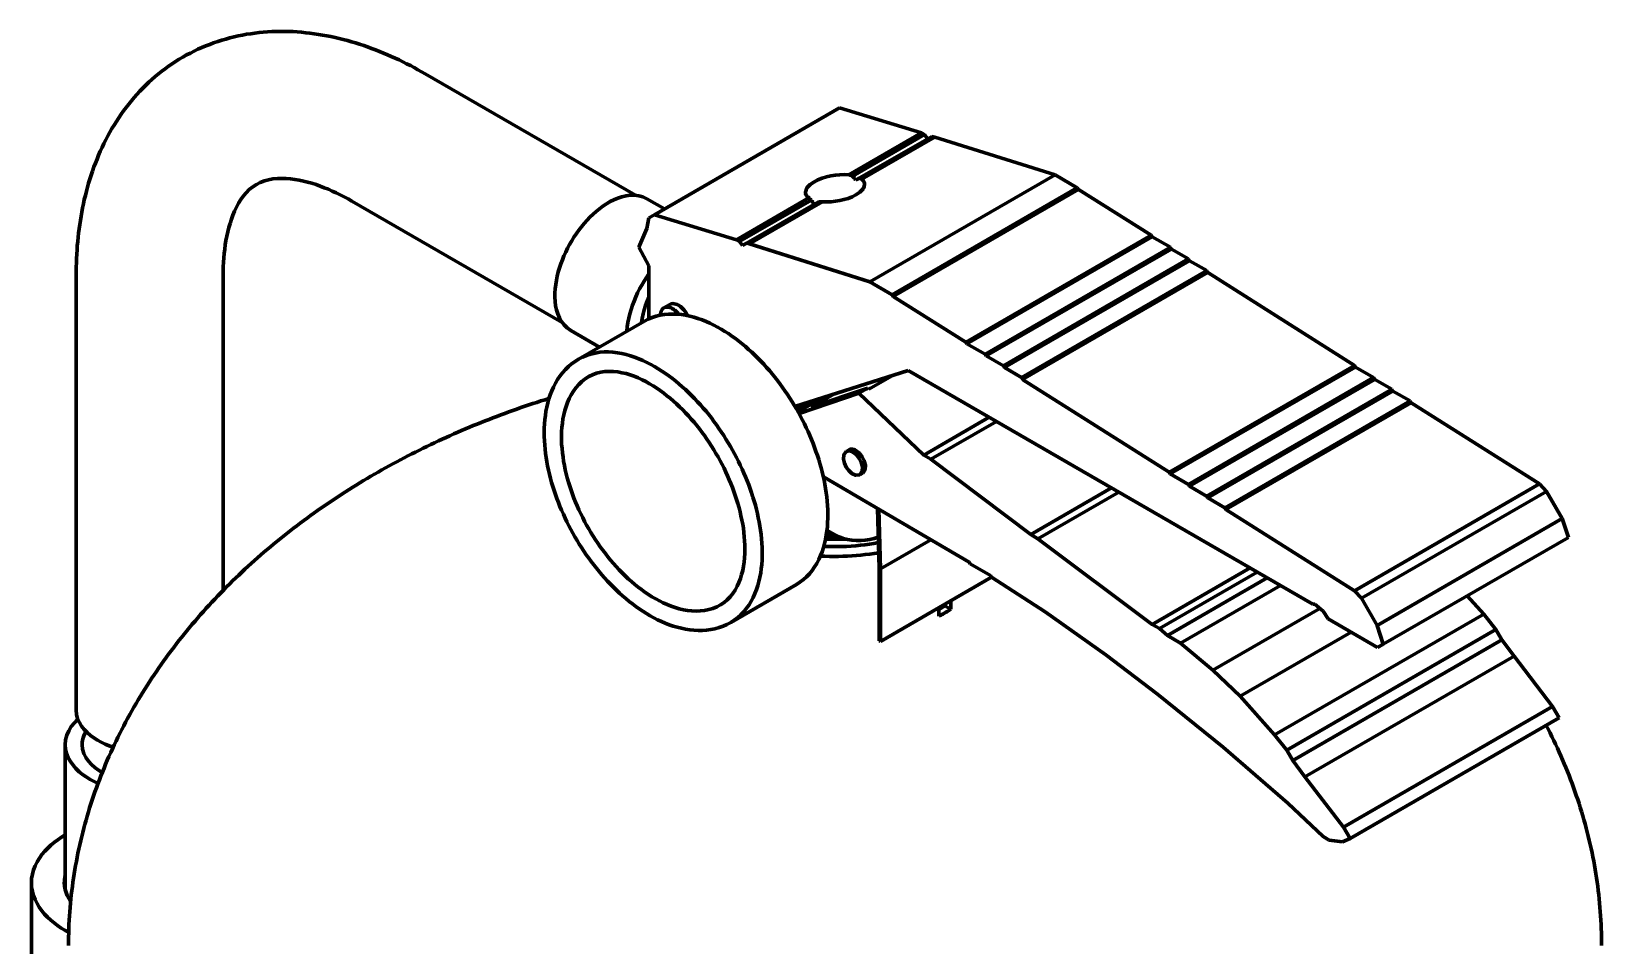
# Model space of a CAD drawing. Header units: millimetres. Extents: x 0 to 2208, y 0 to 420.
# Drawn here: x 185.26 to 203.85, y 85.83 to 96.65 of the extents above; entities that cross this region are included whole.
import ezdxf

# ---------------------------------------------------------------- set-up
doc = ezdxf.new("R2010")
doc.units = ezdxf.units.MM
doc.layers.add('01-VISIBLE', color=7, linetype='CONTINUOUS', lineweight=70)

msp = doc.modelspace()

# ---------------------------------------------------------------- linework, layer by layer
at = {"layer": '01-VISIBLE'}
for p, q in [((192.415, 94.709), (189.925, 96.147)), ((194.83, 95.745), (192.638, 94.479)), ((195.799, 95.448), (194.83, 95.745)), ((195.799, 95.448), (194.94, 94.952)), ((195.835, 95.427), (194.984, 94.936)), ((195.92, 95.406), (195.066, 94.914)), ((195.956, 95.399), (195.092, 94.901)), ((195.835, 95.427), (195.799, 95.448)), ((195.871, 95.378), (195.835, 95.427)), ((195.956, 95.399), (195.92, 95.406)), ((197.38, 94.95), (195.956, 95.399)), ((195.188, 93.684), (197.38, 94.95)), ((197.643, 94.798), (197.38, 94.95)), ((191.545, 93.202), (189.055, 94.64)), ((192.756, 94.547), (192.546, 94.669)), ((194.467, 94.678), (193.607, 94.182)), ((194.495, 94.653), (193.643, 94.162)), ((194.581, 94.633), (193.728, 94.141)), ((194.627, 94.632), (193.764, 94.134)), ((195.451, 93.532), (197.643, 94.798)), ((195.463, 93.512), (197.656, 94.777)), ((197.656, 94.777), (197.643, 94.798)), ((198.517, 94.238), (197.656, 94.777)), ((192.572, 94.441), (192.548, 94.317)), ((192.638, 94.479), (192.572, 94.441)), ((193.607, 94.182), (192.638, 94.479)), ((192.548, 94.317), (192.452, 94.096)), ((192.452, 94.096), (192.572, 93.875)), ((193.643, 94.162), (193.607, 94.182)), ((193.679, 94.113), (193.643, 94.162)), ((193.728, 94.141), (193.679, 94.113)), ((193.764, 94.134), (193.728, 94.141)), ((195.188, 93.684), (193.764, 94.134)), ((198.517, 94.238), (196.325, 92.972)), ((198.529, 94.218), (196.337, 92.952)), ((198.745, 94.093), (196.553, 92.828)), ((198.757, 94.073), (196.565, 92.807)), ((198.529, 94.218), (198.517, 94.238)), ((198.745, 94.093), (198.529, 94.218)), ((198.757, 94.073), (198.745, 94.093)), ((198.961, 93.955), (198.757, 94.073)), ((198.961, 93.955), (196.769, 92.689)), ((198.973, 93.934), (196.781, 92.669)), ((198.973, 93.934), (198.961, 93.955)), ((199.176, 93.817), (198.973, 93.934)), ((185.791, 93.761), (185.791, 88.613)), ((187.531, 93.761), (187.531, 90.032)), ((192.572, 93.875), (192.572, 93.247)), ((199.176, 93.817), (196.984, 92.551)), ((199.189, 93.796), (196.996, 92.53)), ((199.189, 93.796), (199.176, 93.817)), ((200.924, 92.696), (199.189, 93.796)), ((195.451, 93.532), (195.188, 93.684)), ((195.463, 93.512), (195.451, 93.532)), ((196.325, 92.972), (195.463, 93.512)), ((192.75, 93.377), (192.821, 93.418)), ((192.518, 93.219), (191.74, 92.77)), ((191.987, 92.913), (191.646, 93.11)), ((196.337, 92.952), (196.325, 92.972)), ((196.553, 92.828), (196.337, 92.952)), ((196.565, 92.807), (196.553, 92.828)), ((196.769, 92.689), (196.565, 92.807)), ((194.301, 92.209), (195.643, 92.634)), ((195.643, 92.634), (200.432, 89.869)), ((196.781, 92.669), (196.769, 92.689)), ((196.984, 92.551), (196.781, 92.669)), ((200.924, 92.696), (198.732, 91.431)), ((200.936, 92.675), (198.744, 91.41)), ((200.936, 92.675), (200.924, 92.696)), ((201.152, 92.551), (200.936, 92.675)), ((194.494, 92.199), (195.165, 92.426)), ((195.059, 92.365), (195.165, 92.426)), ((195.165, 92.426), (195.177, 92.415)), ((195.45, 92.573), (195.177, 92.415)), ((196.996, 92.53), (196.984, 92.551)), ((198.732, 91.431), (196.996, 92.53)), ((201.152, 92.551), (198.96, 91.285)), ((201.164, 92.53), (198.972, 91.265)), ((201.367, 92.413), (199.175, 91.147)), ((201.379, 92.392), (199.187, 91.127)), ((201.164, 92.53), (201.152, 92.551)), ((201.367, 92.413), (201.164, 92.53)), ((201.379, 92.392), (201.367, 92.413)), ((201.583, 92.275), (201.379, 92.392)), ((194.323, 92.171), (194.494, 92.27)), ((194.324, 92.169), (194.507, 92.274)), ((194.325, 92.167), (194.517, 92.278)), ((194.326, 92.165), (194.525, 92.28)), ((194.327, 92.164), (194.53, 92.282)), ((194.636, 92.315), (194.338, 92.144)), ((194.614, 92.308), (194.342, 92.151)), ((195.059, 92.365), (194.349, 92.125)), ((194.494, 92.199), (194.767, 92.357)), ((195.825, 91.633), (195.059, 92.365)), ((201.583, 92.275), (199.391, 91.009)), ((201.595, 92.254), (199.403, 90.988)), ((201.595, 92.254), (201.583, 92.275)), ((203.116, 91.293), (201.595, 92.254)), ((194.334, 92.151), (194.342, 92.151)), ((195.825, 91.633), (196.601, 92.081)), ((195.909, 91.585), (196.685, 92.032)), ((194.908, 91.676), (194.943, 91.697)), ((195.909, 91.585), (195.825, 91.633)), ((197.094, 90.693), (195.909, 91.585)), ((194.638, 91.375), (196.364, 90.368)), ((195.068, 91.399), (195.103, 91.42)), ((198.744, 91.41), (198.732, 91.431)), ((198.96, 91.285), (198.744, 91.41)), ((198.972, 91.265), (198.96, 91.285)), ((203.116, 91.293), (200.924, 90.028)), ((203.199, 91.203), (203.116, 91.293)), ((198.049, 91.245), (197.094, 90.693)), ((198.134, 91.196), (197.178, 90.644)), ((199.175, 91.147), (198.972, 91.265)), ((199.187, 91.127), (199.175, 91.147)), ((199.391, 91.009), (199.187, 91.127)), ((203.199, 91.203), (201.007, 89.938)), ((203.385, 90.882), (203.199, 91.203)), ((195.298, 90.294), (195.278, 91.002)), ((195.292, 90.993), (195.312, 90.286)), ((199.403, 90.988), (199.391, 91.009)), ((200.924, 90.028), (199.403, 90.988)), ((194.68, 90.744), (194.775, 90.689)), ((203.385, 90.882), (201.193, 89.616)), ((203.457, 90.66), (203.385, 90.882)), ((195.911, 90.632), (195.312, 90.286)), ((197.178, 90.644), (197.094, 90.693)), ((198.531, 89.628), (197.178, 90.644)), ((203.457, 90.66), (201.265, 89.395)), ((196.364, 90.368), (196.376, 90.347)), ((196.376, 90.347), (196.615, 90.208)), ((195.298, 89.436), (195.298, 90.294)), ((195.312, 90.286), (195.312, 89.428)), ((196.627, 90.188), (195.312, 89.428)), ((196.615, 90.208), (196.627, 90.188)), ((196.627, 90.188), (197.262, 89.78)), ((199.69, 90.297), (198.531, 89.628)), ((199.774, 90.249), (198.615, 89.58)), ((199.893, 90.18), (198.711, 89.497)), ((194.318, 90.101), (193.54, 89.652)), ((200.049, 90.09), (198.866, 89.407)), ((201.007, 89.938), (200.924, 90.028)), ((196.004, 89.806), (196.077, 89.848)), ((196.004, 89.726), (196.004, 89.828)), ((196.077, 89.848), (196.077, 89.87)), ((196.077, 89.848), (196.145, 89.808)), ((196.145, 89.808), (196.145, 89.909)), ((200.514, 89.819), (199.249, 89.089)), ((200.432, 89.869), (200.456, 89.869)), ((200.456, 89.869), (200.553, 89.785)), ((200.553, 89.785), (200.612, 89.696)), ((201.193, 89.616), (201.007, 89.938)), ((202.455, 89.75), (202.259, 89.969)), ((197.262, 89.78), (197.98, 89.269)), ((198.615, 89.58), (198.531, 89.628)), ((202.455, 89.75), (199.98, 88.322)), ((200.612, 89.696), (201.199, 89.357)), ((201.265, 89.395), (201.193, 89.616)), ((202.598, 89.57), (202.455, 89.75)), ((195.312, 89.428), (195.298, 89.436)), ((198.711, 89.497), (198.615, 89.58)), ((198.866, 89.407), (198.711, 89.497)), ((200.887, 89.537), (199.572, 88.778)), ((202.598, 89.57), (200.123, 88.141)), ((202.67, 89.446), (200.195, 88.017)), ((202.67, 89.446), (202.598, 89.57)), ((202.814, 89.252), (202.67, 89.446)), ((197.98, 89.269), (198.591, 88.805)), ((199.249, 89.089), (198.866, 89.407)), ((202.814, 89.252), (200.339, 87.823)), ((201.199, 89.357), (201.265, 89.395)), ((203.269, 88.658), (202.814, 89.252)), ((199.572, 88.778), (199.249, 89.089)), ((198.591, 88.805), (199.37, 88.176)), ((199.98, 88.322), (199.572, 88.778)), ((203.269, 88.658), (200.794, 87.229)), ((203.347, 88.523), (200.872, 87.094)), ((203.347, 88.523), (203.269, 88.658)), ((200.123, 88.141), (199.98, 88.322)), ((185.661, 86.489), (185.661, 88.204)), ((199.37, 88.176), (200.135, 87.512)), ((200.195, 88.017), (200.123, 88.141)), ((200.339, 87.823), (200.195, 88.017)), ((200.794, 87.229), (200.339, 87.823)), ((200.135, 87.512), (200.555, 87.118)), ((200.872, 87.094), (200.794, 87.229)), ((200.555, 87.118), (200.627, 87.077)), ((200.627, 87.077), (200.782, 87.056)), ((200.782, 87.056), (200.872, 87.094)), ((185.261, 79.223), (185.261, 86.571))]:
    msp.add_line(p, q, dxfattribs=at)
for points in [[(189.925, 96.147), (189.881, 96.172), (189.837, 96.196), (189.793, 96.22), (189.749, 96.244), (189.704, 96.267), (189.659, 96.289), (189.614, 96.311), (189.568, 96.332), (189.522, 96.353), (189.476, 96.373), (189.43, 96.393), (189.383, 96.412), (189.337, 96.43), (189.289, 96.448), (189.242, 96.465), (189.195, 96.481), (189.147, 96.497), (189.099, 96.512), (189.051, 96.526), (189.003, 96.54), (188.954, 96.553), (188.905, 96.565), (188.856, 96.577), (188.807, 96.587), (188.758, 96.597), (188.708, 96.606), (188.659, 96.614), (188.609, 96.622), (188.559, 96.628), (188.509, 96.634), (188.459, 96.639), (188.409, 96.643), (188.359, 96.646), (188.309, 96.648), (188.259, 96.649), (188.208, 96.649), (188.158, 96.648), (188.108, 96.646), (188.058, 96.644), (188.007, 96.64), (187.957, 96.635), (187.908, 96.629), (187.858, 96.622), (187.808, 96.615), (187.759, 96.606), (187.709, 96.596), (187.66, 96.585), (187.612, 96.573), (187.563, 96.559), (187.515, 96.545), (187.467, 96.53), (187.419, 96.514), (187.372, 96.496), (187.325, 96.478), (187.279, 96.458), (187.233, 96.438), (187.188, 96.416), (187.143, 96.393), (187.099, 96.37), (187.055, 96.345), (187.012, 96.32), (186.969, 96.293), (186.927, 96.265), (186.886, 96.237), (186.845, 96.207), (186.805, 96.177), (186.765, 96.146), (186.727, 96.114), (186.689, 96.081), (186.652, 96.047), (186.615, 96.012), (186.58, 95.977), (186.545, 95.941), (186.511, 95.904), (186.477, 95.866), (186.445, 95.828), (186.413, 95.788), (186.382, 95.749), (186.352, 95.708), (186.323, 95.668), (186.295, 95.626), (186.267, 95.584), (186.241, 95.541), (186.215, 95.498), (186.19, 95.455), (186.166, 95.411), (186.142, 95.366), (186.12, 95.321), (186.098, 95.276), (186.077, 95.23), (186.057, 95.184), (186.038, 95.137), (186.02, 95.091), (186.002, 95.044), (185.985, 94.996), (185.969, 94.949), (185.954, 94.901), (185.939, 94.853), (185.925, 94.804), (185.912, 94.756), (185.9, 94.707), (185.888, 94.658), (185.877, 94.609), (185.867, 94.56), (185.858, 94.511), (185.849, 94.461), (185.841, 94.412), (185.833, 94.362), (185.826, 94.312), (185.82, 94.262), (185.815, 94.212), (185.81, 94.162), (185.805, 94.112), (185.802, 94.062), (185.798, 94.012), (185.796, 93.962), (185.794, 93.911), (185.793, 93.861), (185.792, 93.811), (185.791, 93.761)], [(187.925, 94.838), (187.881, 94.81), (187.841, 94.777), (187.805, 94.74), (187.771, 94.701), (187.741, 94.658), (187.714, 94.614), (187.689, 94.569), (187.667, 94.522), (187.647, 94.474), (187.629, 94.425), (187.613, 94.376), (187.598, 94.326), (187.586, 94.276), (187.575, 94.225), (187.565, 94.174), (187.557, 94.123), (187.55, 94.071), (187.544, 94.02), (187.539, 93.968), (187.536, 93.916), (187.533, 93.864), (187.532, 93.813), (187.531, 93.761)], [(189.055, 94.64), (189.01, 94.666), (188.964, 94.69), (188.918, 94.714), (188.871, 94.737), (188.824, 94.759), (188.777, 94.78), (188.729, 94.799), (188.68, 94.818), (188.631, 94.835), (188.582, 94.851), (188.532, 94.865), (188.481, 94.877), (188.431, 94.888), (188.379, 94.897), (188.328, 94.904), (188.276, 94.908), (188.224, 94.909), (188.173, 94.907), (188.121, 94.902), (188.07, 94.893), (188.02, 94.88), (187.971, 94.862), (187.925, 94.838)], [(194.425, 94.746), (194.443, 94.796), (194.48, 94.835), (194.524, 94.866), (194.572, 94.891), (194.622, 94.911), (194.673, 94.927), (194.726, 94.939), (194.779, 94.948), (194.832, 94.953), (194.886, 94.955), (194.94, 94.952)], [(194.984, 94.936), (194.977, 94.939), (194.97, 94.942), (194.962, 94.944), (194.955, 94.947), (194.948, 94.949), (194.94, 94.952)], [(194.984, 94.936), (194.991, 94.928), (194.998, 94.92), (195.004, 94.913), (195.011, 94.905), (195.017, 94.897), (195.023, 94.889)], [(195.023, 94.889), (195.03, 94.893), (195.037, 94.897), (195.045, 94.901), (195.052, 94.905), (195.059, 94.909), (195.066, 94.914)], [(195.125, 94.839), (195.12, 94.812), (195.107, 94.787), (195.09, 94.765), (195.069, 94.747), (195.047, 94.73), (195.023, 94.715)], [(195.066, 94.914), (195.071, 94.912), (195.075, 94.91), (195.08, 94.908), (195.084, 94.906), (195.088, 94.903), (195.092, 94.901)], [(195.092, 94.901), (195.101, 94.893), (195.109, 94.884), (195.116, 94.874), (195.121, 94.863), (195.124, 94.851), (195.125, 94.839)], [(191.646, 93.11), (191.604, 93.139), (191.568, 93.174), (191.537, 93.214), (191.513, 93.258), (191.493, 93.304), (191.479, 93.352), (191.468, 93.402), (191.462, 93.452), (191.459, 93.502), (191.46, 93.553), (191.463, 93.603), (191.469, 93.653), (191.477, 93.703), (191.487, 93.752), (191.499, 93.801), (191.513, 93.85), (191.529, 93.898), (191.547, 93.945), (191.566, 93.991), (191.587, 94.037), (191.609, 94.083), (191.633, 94.127), (191.658, 94.171), (191.685, 94.214), (191.713, 94.256), (191.742, 94.297), (191.773, 94.337), (191.805, 94.375), (191.839, 94.413), (191.873, 94.45), (191.91, 94.485), (191.947, 94.518), (191.986, 94.55), (192.027, 94.58), (192.069, 94.608), (192.113, 94.634), (192.158, 94.656), (192.204, 94.676), (192.252, 94.692), (192.301, 94.703), (192.351, 94.71), (192.401, 94.71), (192.451, 94.704), (192.5, 94.69), (192.546, 94.669)], [(194.467, 94.678), (194.456, 94.687), (194.446, 94.696), (194.438, 94.707), (194.431, 94.719), (194.427, 94.732), (194.425, 94.746)], [(194.467, 94.678), (194.471, 94.674), (194.475, 94.669), (194.48, 94.665), (194.485, 94.661), (194.49, 94.657), (194.495, 94.653)], [(194.528, 94.603), (194.522, 94.611), (194.516, 94.619), (194.511, 94.627), (194.505, 94.636), (194.5, 94.644), (194.495, 94.653)], [(194.627, 94.632), (194.619, 94.632), (194.611, 94.632), (194.604, 94.632), (194.596, 94.633), (194.588, 94.633), (194.581, 94.633)], [(195.023, 94.715), (194.977, 94.692), (194.93, 94.673), (194.881, 94.658), (194.831, 94.646), (194.78, 94.638), (194.729, 94.632), (194.678, 94.63), (194.627, 94.632)], [(192.31, 93.099), (192.316, 93.152), (192.323, 93.204), (192.334, 93.256), (192.346, 93.307), (192.361, 93.357), (192.378, 93.408), (192.396, 93.457), (192.417, 93.506), (192.438, 93.554), (192.462, 93.601), (192.487, 93.647), (192.514, 93.693), (192.542, 93.737), (192.572, 93.781)], [(192.484, 93.2), (192.492, 93.252), (192.502, 93.304), (192.516, 93.355), (192.532, 93.405), (192.551, 93.455), (192.572, 93.503)], [(192.709, 93.29), (192.71, 93.307), (192.713, 93.323), (192.718, 93.339), (192.726, 93.354), (192.737, 93.367), (192.75, 93.377)], [(192.75, 93.377), (192.766, 93.384), (192.783, 93.386), (192.801, 93.385), (192.818, 93.381), (192.834, 93.375), (192.85, 93.367)], [(192.821, 93.418), (192.837, 93.424), (192.854, 93.427), (192.872, 93.426), (192.889, 93.422), (192.905, 93.416), (192.921, 93.408)], [(192.85, 93.367), (192.864, 93.358), (192.878, 93.348), (192.89, 93.337), (192.902, 93.325), (192.914, 93.313), (192.924, 93.3)], [(192.921, 93.408), (192.944, 93.392), (192.965, 93.374), (192.984, 93.354), (193.002, 93.332), (193.017, 93.308), (193.031, 93.284)], [(194.318, 90.101), (194.36, 90.128), (194.401, 90.159), (194.438, 90.192), (194.473, 90.229), (194.505, 90.268), (194.534, 90.309), (194.56, 90.352), (194.584, 90.397), (194.604, 90.443), (194.622, 90.49), (194.638, 90.538), (194.652, 90.587), (194.663, 90.636), (194.672, 90.685), (194.679, 90.735), (194.685, 90.786), (194.688, 90.836), (194.69, 90.886), (194.691, 90.937), (194.69, 90.987), (194.687, 91.037), (194.683, 91.088), (194.678, 91.138), (194.672, 91.188), (194.664, 91.238), (194.656, 91.288), (194.646, 91.337), (194.635, 91.386), (194.623, 91.435), (194.611, 91.484), (194.597, 91.533), (194.582, 91.581), (194.567, 91.629), (194.55, 91.677), (194.533, 91.724), (194.515, 91.771), (194.496, 91.818), (194.477, 91.865), (194.456, 91.911), (194.435, 91.956), (194.413, 92.002), (194.39, 92.047), (194.367, 92.092), (194.343, 92.136), (194.318, 92.18), (194.292, 92.223), (194.266, 92.266), (194.239, 92.309), (194.211, 92.351), (194.183, 92.393), (194.154, 92.434), (194.124, 92.475), (194.094, 92.515), (194.063, 92.555), (194.031, 92.594), (193.999, 92.633), (193.965, 92.671), (193.932, 92.708), (193.897, 92.745), (193.862, 92.781), (193.826, 92.817), (193.789, 92.851), (193.752, 92.885), (193.714, 92.918), (193.675, 92.951), (193.636, 92.982), (193.596, 93.013), (193.555, 93.042), (193.513, 93.071), (193.471, 93.098), (193.428, 93.124), (193.384, 93.149), (193.339, 93.172), (193.294, 93.195), (193.248, 93.215), (193.201, 93.234), (193.153, 93.251), (193.105, 93.265), (193.056, 93.278), (193.007, 93.288), (192.957, 93.296), (192.907, 93.301), (192.856, 93.303), (192.806, 93.302), (192.756, 93.298), (192.706, 93.289), (192.657, 93.278), (192.609, 93.262), (192.563, 93.242), (192.518, 93.219)], [(193.54, 89.652), (193.496, 89.629), (193.45, 89.609), (193.402, 89.592), (193.354, 89.578), (193.305, 89.568), (193.255, 89.562), (193.205, 89.558), (193.155, 89.558), (193.105, 89.56), (193.055, 89.565), (193.006, 89.573), (192.956, 89.583), (192.908, 89.595), (192.86, 89.609), (192.812, 89.626), (192.766, 89.644), (192.72, 89.664), (192.674, 89.685), (192.63, 89.708), (192.586, 89.732), (192.542, 89.758), (192.5, 89.785), (192.458, 89.812), (192.417, 89.841), (192.377, 89.871), (192.338, 89.902), (192.299, 89.934), (192.261, 89.967), (192.224, 90), (192.187, 90.035), (192.151, 90.07), (192.116, 90.105), (192.081, 90.142), (192.048, 90.179), (192.014, 90.216), (191.982, 90.255), (191.95, 90.294), (191.919, 90.333), (191.889, 90.373), (191.859, 90.413), (191.83, 90.454), (191.802, 90.496), (191.775, 90.538), (191.748, 90.58), (191.722, 90.623), (191.696, 90.666), (191.671, 90.71), (191.647, 90.754), (191.624, 90.798), (191.602, 90.843), (191.58, 90.888), (191.559, 90.934), (191.539, 90.98), (191.519, 91.026), (191.501, 91.073), (191.483, 91.119), (191.466, 91.167), (191.45, 91.214), (191.435, 91.262), (191.42, 91.31), (191.407, 91.358), (191.395, 91.407), (191.383, 91.456), (191.373, 91.505), (191.364, 91.554), (191.355, 91.604), (191.348, 91.653), (191.342, 91.703), (191.338, 91.753), (191.335, 91.803), (191.333, 91.853), (191.332, 91.903), (191.333, 91.954), (191.336, 92.004), (191.34, 92.054), (191.346, 92.103), (191.353, 92.153), (191.363, 92.202), (191.374, 92.251), (191.388, 92.299), (191.404, 92.347), (191.422, 92.394), (191.443, 92.439), (191.466, 92.484), (191.491, 92.527), (191.519, 92.569), (191.55, 92.608), (191.583, 92.646), (191.619, 92.681), (191.657, 92.714), (191.698, 92.743), (191.74, 92.77)], [(192.64, 92.681), (192.594, 92.706), (192.547, 92.73), (192.5, 92.753), (192.451, 92.774), (192.402, 92.792), (192.352, 92.809), (192.302, 92.823), (192.25, 92.835), (192.199, 92.844), (192.146, 92.851), (192.094, 92.854), (192.041, 92.854), (191.989, 92.85), (191.937, 92.842), (191.885, 92.83), (191.835, 92.814), (191.787, 92.794), (191.74, 92.77)], [(192.58, 92.479), (192.536, 92.503), (192.491, 92.526), (192.445, 92.547), (192.398, 92.566), (192.35, 92.583), (192.302, 92.598), (192.253, 92.609), (192.203, 92.618), (192.153, 92.623), (192.102, 92.625), (192.052, 92.622), (192.002, 92.615), (191.953, 92.602), (191.905, 92.585), (191.86, 92.562)], [(193.54, 89.652), (193.583, 89.679), (193.623, 89.71), (193.661, 89.744), (193.696, 89.78), (193.728, 89.82), (193.757, 89.861), (193.783, 89.904), (193.806, 89.949), (193.827, 89.995), (193.845, 90.043), (193.861, 90.091), (193.874, 90.139), (193.885, 90.189), (193.895, 90.239), (193.902, 90.289), (193.907, 90.339), (193.911, 90.389), (193.912, 90.44), (193.913, 90.491), (193.912, 90.541), (193.909, 90.592), (193.905, 90.642), (193.9, 90.693), (193.893, 90.743), (193.886, 90.793), (193.877, 90.843), (193.867, 90.892), (193.856, 90.942), (193.844, 90.991), (193.832, 91.04), (193.818, 91.089), (193.803, 91.137), (193.787, 91.185), (193.771, 91.233), (193.753, 91.28), (193.735, 91.328), (193.716, 91.375), (193.696, 91.421), (193.676, 91.467), (193.654, 91.513), (193.632, 91.559), (193.609, 91.604), (193.586, 91.649), (193.561, 91.693), (193.536, 91.737), (193.511, 91.78), (193.484, 91.824), (193.457, 91.866), (193.429, 91.909), (193.401, 91.95), (193.371, 91.992), (193.341, 92.032), (193.311, 92.073), (193.28, 92.113), (193.248, 92.152), (193.215, 92.19), (193.182, 92.228), (193.147, 92.266), (193.113, 92.303), (193.077, 92.339), (193.041, 92.374), (193.004, 92.409), (192.967, 92.443), (192.928, 92.476), (192.889, 92.508), (192.85, 92.54), (192.809, 92.57), (192.768, 92.599), (192.726, 92.628), (192.683, 92.655), (192.64, 92.681)], [(193.42, 89.86), (193.375, 89.837), (193.328, 89.818), (193.28, 89.804), (193.23, 89.794), (193.18, 89.789), (193.13, 89.787), (193.08, 89.789), (193.029, 89.795), (192.98, 89.803), (192.931, 89.815), (192.882, 89.829), (192.834, 89.845), (192.788, 89.864), (192.741, 89.884), (192.696, 89.907), (192.652, 89.931), (192.608, 89.956), (192.566, 89.983), (192.524, 90.011), (192.483, 90.041), (192.443, 90.072), (192.404, 90.103), (192.365, 90.136), (192.328, 90.17), (192.291, 90.204), (192.255, 90.24), (192.22, 90.276), (192.186, 90.313), (192.152, 90.35), (192.119, 90.389), (192.087, 90.428), (192.056, 90.467), (192.026, 90.508), (191.996, 90.549), (191.967, 90.59), (191.939, 90.632), (191.912, 90.674), (191.886, 90.717), (191.86, 90.761), (191.835, 90.805), (191.811, 90.849), (191.788, 90.894), (191.766, 90.939), (191.744, 90.985), (191.724, 91.031), (191.704, 91.077), (191.685, 91.124), (191.668, 91.171), (191.651, 91.219), (191.635, 91.267), (191.62, 91.315), (191.606, 91.364), (191.594, 91.412), (191.582, 91.461), (191.572, 91.511), (191.562, 91.56), (191.555, 91.61), (191.548, 91.66), (191.543, 91.71), (191.539, 91.761), (191.537, 91.811), (191.537, 91.862), (191.538, 91.912), (191.542, 91.962), (191.547, 92.013), (191.554, 92.062), (191.564, 92.112), (191.576, 92.161), (191.591, 92.209), (191.608, 92.257), (191.628, 92.303), (191.652, 92.347), (191.678, 92.39), (191.708, 92.431), (191.742, 92.469), (191.778, 92.504), (191.818, 92.535), (191.86, 92.562)], [(193.42, 89.86), (193.462, 89.888), (193.5, 89.919), (193.535, 89.955), (193.566, 89.994), (193.594, 90.036), (193.618, 90.08), (193.638, 90.126), (193.656, 90.173), (193.67, 90.22), (193.682, 90.269), (193.692, 90.318), (193.699, 90.368), (193.704, 90.417), (193.707, 90.467), (193.708, 90.517), (193.707, 90.567), (193.705, 90.617), (193.701, 90.667), (193.696, 90.717), (193.69, 90.767), (193.682, 90.816), (193.673, 90.865), (193.662, 90.914), (193.651, 90.963), (193.639, 91.011), (193.625, 91.06), (193.61, 91.108), (193.595, 91.155), (193.578, 91.202), (193.561, 91.249), (193.543, 91.296), (193.523, 91.342), (193.503, 91.388), (193.482, 91.433), (193.461, 91.478), (193.438, 91.523), (193.415, 91.567), (193.39, 91.611), (193.365, 91.654), (193.34, 91.697), (193.313, 91.74), (193.286, 91.782), (193.258, 91.823), (193.229, 91.864), (193.2, 91.904), (193.169, 91.944), (193.138, 91.984), (193.107, 92.022), (193.074, 92.06), (193.041, 92.098), (193.007, 92.134), (192.972, 92.17), (192.936, 92.205), (192.9, 92.24), (192.863, 92.273), (192.825, 92.306), (192.786, 92.337), (192.747, 92.368), (192.706, 92.398), (192.665, 92.426), (192.623, 92.453), (192.58, 92.479)], [(191.389, 92.304), (191.342, 92.289), (191.294, 92.274), (191.246, 92.258), (191.198, 92.243), (191.151, 92.227), (191.103, 92.211), (191.056, 92.195), (191.008, 92.178), (190.961, 92.162), (190.914, 92.145), (190.867, 92.127), (190.82, 92.11), (190.773, 92.092), (190.726, 92.075), (190.679, 92.056), (190.633, 92.038), (190.586, 92.02), (190.539, 92.001), (190.493, 91.982), (190.447, 91.963), (190.4, 91.943), (190.354, 91.924), (190.308, 91.904), (190.262, 91.884), (190.216, 91.863), (190.171, 91.843), (190.125, 91.822), (190.08, 91.801), (190.034, 91.78), (189.989, 91.758), (189.944, 91.736), (189.899, 91.714), (189.854, 91.692), (189.809, 91.67), (189.764, 91.647), (189.719, 91.624), (189.675, 91.601), (189.63, 91.578), (189.586, 91.554), (189.542, 91.53), (189.498, 91.506), (189.454, 91.482), (189.41, 91.458), (189.367, 91.433), (189.323, 91.408), (189.28, 91.383), (189.237, 91.357), (189.194, 91.331), (189.151, 91.306), (189.108, 91.279), (189.065, 91.253), (189.023, 91.226), (188.981, 91.199), (188.938, 91.172), (188.896, 91.145), (188.854, 91.117), (188.813, 91.09), (188.771, 91.062), (188.73, 91.033), (188.688, 91.005), (188.647, 90.976), (188.606, 90.947), (188.566, 90.918), (188.525, 90.888), (188.485, 90.859), (188.444, 90.829), (188.404, 90.798), (188.365, 90.768), (188.325, 90.737), (188.285, 90.707), (188.246, 90.675), (188.207, 90.644), (188.168, 90.612), (188.129, 90.581), (188.091, 90.548), (188.052, 90.516), (188.014, 90.484), (187.976, 90.451), (187.939, 90.418), (187.901, 90.384), (187.864, 90.351), (187.827, 90.317), (187.79, 90.283), (187.753, 90.249), (187.717, 90.214), (187.68, 90.18), (187.644, 90.145), (187.609, 90.11), (187.573, 90.074), (187.538, 90.039), (187.503, 90.003), (187.468, 89.967), (187.433, 89.93), (187.399, 89.894), (187.365, 89.857), (187.331, 89.82), (187.298, 89.783), (187.264, 89.745), (187.231, 89.707), (187.199, 89.669), (187.166, 89.631), (187.134, 89.593), (187.102, 89.554), (187.07, 89.515), (187.039, 89.476), (187.008, 89.437), (186.977, 89.397), (186.946, 89.357), (186.916, 89.317), (186.886, 89.277), (186.857, 89.237), (186.827, 89.196), (186.798, 89.155), (186.769, 89.114), (186.741, 89.073), (186.713, 89.031), (186.685, 88.99), (186.658, 88.948), (186.63, 88.905), (186.604, 88.863), (186.577, 88.821), (186.551, 88.778), (186.525, 88.735), (186.5, 88.692), (186.474, 88.648), (186.45, 88.605), (186.425, 88.561), (186.401, 88.517), (186.377, 88.473), (186.354, 88.428), (186.331, 88.384), (186.308, 88.339), (186.286, 88.294), (186.264, 88.249), (186.242, 88.204), (186.221, 88.158), (186.201, 88.113), (186.18, 88.067), (186.16, 88.021), (186.14, 87.975), (186.121, 87.928), (186.102, 87.882), (186.084, 87.835), (186.066, 87.788), (186.048, 87.741), (186.031, 87.694), (186.014, 87.647), (185.998, 87.6), (185.982, 87.552), (185.966, 87.504), (185.951, 87.457), (185.936, 87.409), (185.922, 87.361), (185.908, 87.312), (185.895, 87.264), (185.882, 87.216), (185.869, 87.167), (185.857, 87.118), (185.845, 87.07), (185.834, 87.021), (185.823, 86.972), (185.813, 86.923), (185.803, 86.874), (185.794, 86.824), (185.785, 86.775), (185.776, 86.726), (185.768, 86.676), (185.76, 86.627), (185.753, 86.577), (185.746, 86.527), (185.74, 86.478), (185.734, 86.428), (185.729, 86.378), (185.724, 86.328), (185.719, 86.278), (185.715, 86.228), (185.712, 86.178), (185.709, 86.128), (185.706, 86.078), (185.704, 86.028), (185.703, 85.978), (185.701, 85.927), (185.701, 85.877), (185.7, 85.827)], [(195.068, 91.399), (195.019, 91.394), (194.974, 91.416), (194.937, 91.45), (194.908, 91.492), (194.887, 91.537), (194.875, 91.586), (194.879, 91.636), (194.908, 91.676)], [(194.908, 91.676), (194.921, 91.682), (194.934, 91.684), (194.948, 91.683), (194.962, 91.68), (194.975, 91.675), (194.988, 91.668)], [(194.943, 91.697), (194.956, 91.702), (194.97, 91.704), (194.984, 91.703), (194.997, 91.7), (195.01, 91.695), (195.023, 91.689)], [(194.988, 91.668), (195.029, 91.635), (195.062, 91.593), (195.086, 91.546), (195.099, 91.495), (195.097, 91.442), (195.068, 91.399)], [(195.023, 91.689), (195.064, 91.656), (195.097, 91.614), (195.121, 91.566), (195.135, 91.515), (195.132, 91.462), (195.103, 91.42)], [(194.643, 90.553), (194.697, 90.551), (194.751, 90.55), (194.805, 90.55), (194.859, 90.551), (194.913, 90.553), (194.967, 90.557), (195.021, 90.561), (195.075, 90.566), (195.129, 90.572), (195.182, 90.58), (195.236, 90.588), (195.289, 90.598)], [(194.663, 90.639), (194.703, 90.638), (194.742, 90.637), (194.782, 90.637), (194.821, 90.637), (194.861, 90.638), (194.9, 90.64)], [(194.671, 90.68), (194.692, 90.679), (194.712, 90.679), (194.733, 90.678), (194.754, 90.678), (194.775, 90.678), (194.795, 90.678)], [(194.676, 90.714), (194.686, 90.713), (194.696, 90.713), (194.706, 90.713), (194.715, 90.712), (194.725, 90.712), (194.735, 90.712)], [(195.287, 90.663), (195.237, 90.645), (195.186, 90.633), (195.134, 90.625), (195.081, 90.621), (195.028, 90.622), (194.976, 90.626), (194.924, 90.634), (194.872, 90.647), (194.823, 90.665), (194.775, 90.689)], [(194.603, 90.439), (194.656, 90.437), (194.709, 90.435), (194.762, 90.435), (194.816, 90.435), (194.869, 90.436), (194.922, 90.438), (194.975, 90.441), (195.028, 90.445), (195.082, 90.449), (195.134, 90.455), (195.187, 90.462), (195.24, 90.469), (195.293, 90.477)], [(196.077, 89.766), (196.088, 89.773), (196.1, 89.78), (196.111, 89.786), (196.123, 89.793), (196.134, 89.801), (196.145, 89.808)], [(196.004, 89.726), (196.016, 89.733), (196.028, 89.739), (196.04, 89.746), (196.053, 89.752), (196.065, 89.759), (196.077, 89.766)], [(185.811, 88.508), (185.77, 88.466), (185.734, 88.421), (185.704, 88.371), (185.681, 88.318), (185.666, 88.262), (185.661, 88.204)], [(186.23, 88.176), (186.182, 88.193), (186.135, 88.213), (186.089, 88.234), (186.045, 88.258), (186.002, 88.285), (185.961, 88.315), (185.922, 88.348), (185.887, 88.384), (185.855, 88.424), (185.829, 88.467), (185.809, 88.513), (185.796, 88.562), (185.791, 88.613)], [(185.909, 88.361), (185.895, 88.337), (185.883, 88.312), (185.874, 88.286), (185.867, 88.259), (185.863, 88.232), (185.861, 88.204)], [(203.85, 85.827), (203.85, 85.877), (203.85, 85.928), (203.848, 85.978), (203.847, 86.028), (203.845, 86.078), (203.842, 86.129), (203.839, 86.179), (203.835, 86.229), (203.831, 86.279), (203.827, 86.329), (203.822, 86.379), (203.817, 86.429), (203.811, 86.479), (203.804, 86.529), (203.798, 86.579), (203.79, 86.629), (203.783, 86.678), (203.775, 86.728), (203.766, 86.778), (203.757, 86.827), (203.747, 86.876), (203.737, 86.926), (203.727, 86.975), (203.716, 87.024), (203.705, 87.073), (203.693, 87.122), (203.681, 87.171), (203.668, 87.219), (203.655, 87.268), (203.642, 87.316), (203.628, 87.365), (203.613, 87.413), (203.598, 87.461), (203.583, 87.509), (203.568, 87.557), (203.551, 87.604), (203.535, 87.652), (203.518, 87.699), (203.501, 87.746), (203.483, 87.793), (203.465, 87.84), (203.446, 87.887), (203.427, 87.934), (203.408, 87.98), (203.388, 88.026), (203.368, 88.072), (203.348, 88.118), (203.327, 88.164), (203.306, 88.21), (203.284, 88.255), (203.262, 88.3), (203.24, 88.345), (203.217, 88.39), (203.194, 88.435)], [(185.661, 88.204), (185.666, 88.152), (185.678, 88.1), (185.697, 88.051), (185.723, 88.005), (185.754, 87.962), (185.789, 87.923), (185.827, 87.886), (185.868, 87.853), (185.911, 87.823), (185.956, 87.795), (186.003, 87.77), (186.05, 87.747)], [(185.861, 88.204), (185.867, 88.151), (185.882, 88.101), (185.906, 88.053), (185.936, 88.009), (185.972, 87.97), (186.012, 87.935), (186.055, 87.903), (186.1, 87.875)], [(185.661, 87.137), (185.617, 87.11), (185.574, 87.081), (185.533, 87.05), (185.493, 87.017), (185.455, 86.982), (185.419, 86.944), (185.386, 86.905), (185.356, 86.863), (185.328, 86.819), (185.305, 86.772), (185.287, 86.724), (185.273, 86.674), (185.264, 86.623), (185.261, 86.571)], [(185.661, 86.653), (185.658, 86.64), (185.656, 86.626), (185.654, 86.613), (185.653, 86.599), (185.652, 86.585), (185.651, 86.571)], [(185.261, 86.571), (185.264, 86.52), (185.273, 86.469), (185.286, 86.42), (185.305, 86.372), (185.328, 86.325), (185.355, 86.281), (185.385, 86.24), (185.418, 86.2), (185.453, 86.163), (185.491, 86.128), (185.53, 86.095), (185.572, 86.064), (185.614, 86.035), (185.658, 86.008), (185.703, 85.982)], [(185.651, 86.571), (185.654, 86.532), (185.66, 86.493), (185.672, 86.456), (185.686, 86.419), (185.705, 86.384), (185.726, 86.351)]]:
    msp.add_lwpolyline(points, dxfattribs=at)

doc.saveas('drawing.dxf')
